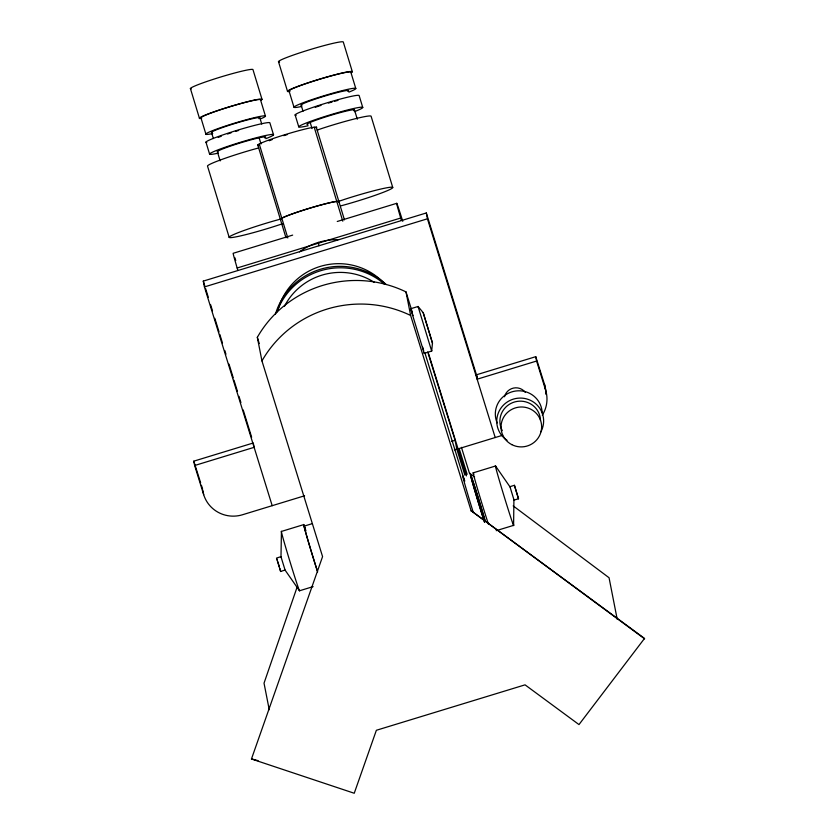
<?xml version="1.0" encoding="UTF-8"?>
<svg xmlns="http://www.w3.org/2000/svg" width="835" height="835" viewBox="0 0 835 835"><rect width="100%" height="100%" fill="white"/><g stroke="black" fill="none" stroke-linecap="round" stroke-linejoin="round"><path stroke-width="1.25" d="M313.125 586.619L299.494 590.783L285.09 570.128L280.988 556.747L281.447 531.425L303.752 524.61M513.922 499.476L513.588 525.372L496.24 530.663M281.405 557.749L280.988 556.632L276.521 558.104L280.633 571.484L285.09 570.002M280.633 571.484L279.85 568.489M514.057 500.165L509.955 486.669L514.412 485.302L518.514 498.798L514.057 500.05M514.412 485.302L518.514 498.798M432.478 343.091L431.664 351.086L424.232 353.362L410.632 308.752L418.064 306.487L423.199 312.666L432.478 343.091L423.199 312.666M297.458 586.107L264.027 683.166L269.235 709.698M644.599 638.848L471.17 510.759L644.526 638.431L578.989 724.582L525.048 684.846L376.366 730.281L354.238 793.25L251.46 758.973L322.571 556.601L261.95 360.908L257.326 337.319A112.12 110.053 -11.1 0 1 322.101 285.601L322.623 285.445A113.362 111.274 -11.1 0 1 405.998 291.895L412.177 311.82M285.967 237.724L257.775 144.966L259.247 143.996A30.843 2.181 -16.9 0 1 285.946 134.383A30.843 2.181 -16.9 0 1 314.211 127.202L316.246 127.108L344.448 219.855M292.657 235.115L233.184 253.287A27.451 0.543 73 0 0 237.15 267.993L237.871 270.467M337.257 221.484L396.729 203.312M237.15 267.993L400.696 218.029A27.451 0.543 73 0 1 396.771 203.375A27.451 0.543 73 0 1 402.752 221.306M272.189 505.676L204.429 286.927L203.291 281.103L426.309 212.967L476.973 376.522M204.429 286.927L427.447 218.791L426.309 212.967M194.649 465.512L193.803 461.16L253.266 442.988L254.122 447.341L194.649 465.512L203.688 494.685A31.104 30.53 -11.1 0 0 242.453 514.767L304.587 495.781M535.757 356.681L536.613 361.033L477.14 379.205L476.284 374.852L535.757 356.681L544.503 384.371L545.641 390.195A31.104 30.53 -11.1 0 1 542.312 415.225M451.578 441.381L455.085 440.306L427.718 351.952M454.323 449.835L456.808 449.084L454.511 437.404L466.441 475.887M457.83 448.959L502.639 435.265M473.247 472.819L495.541 466.003L510.091 487.014M304.201 526.113L312.3 523.639M474.624 477.004L469.416 473.101L461.431 447.32M513.181 505.895L609.059 577.747L617.222 619.33M418.46 307.374L418.064 306.487L431.664 351.086L431.591 350.45M410.632 308.752L413.064 315.63M276.938 559.116L277.324 560.275M476.284 374.852L477.046 377.253M193.803 461.16L200.64 482.839M201.402 485.25L202.55 488.861M277.794 561.746L279.381 566.913M536.613 361.033L545.641 390.195M427.447 218.791L495.207 437.54M459.177 448.593L467.151 474.332M428.689 354.019L454.125 436.152M456.808 449.084L464.886 475.157M424.9 352.913L464.636 481.179M405.998 291.895L410.632 315.473L471.253 511.177M257.326 337.319L259.247 343.55M203.291 281.103L204.826 286.061M205.587 288.545L208.28 297.218M210.587 304.65L212.497 310.85M214.804 318.281L219.031 331.912M219.793 334.386L222.486 343.06M224.782 350.491L225.941 354.217M229.009 364.123L233.226 377.754M233.998 380.238L237.453 391.385M238.987 396.343L240.908 402.543M243.204 409.975L251.648 437.237M392.732 187.416L371.084 116.19A38.869 2.756 -16.9 0 0 322.801 128.162L317.154 130.072A32.012 2.265 -16.9 0 1 317.571 130.5M352.339 71.747L343.31 42.063A33.87 2.401 -16.9 0 0 306.675 50.653A33.87 2.401 -16.9 0 0 279.6 61.978M362.755 107.485L359.144 95.607A33.431 2.369 -16.9 0 0 322.968 104.093A33.431 2.369 -16.9 0 0 296.237 115.272M355.793 88.52L350.836 72.196A32.294 2.286 -16.9 0 0 315.891 80.39A32.294 2.286 -16.9 0 0 290.069 91.182M354.499 109.98L357.307 119.217M314.211 127.202L342.788 221.181M310.192 122.453L312.071 128.642M301.143 105.043L303.022 111.232M289.014 90.89L293.983 107.214M295.141 114.959L298.753 126.836M278.493 61.665L287.511 91.339M273.525 134.821L269.914 122.943A33.431 2.369 -16.9 0 0 234.656 131.074A33.431 2.369 -16.9 0 0 206.819 142.524M262.023 99.407L252.995 69.722A32.722 2.317 -16.9 0 0 218.488 77.686A32.722 2.317 -16.9 0 0 191.236 88.886M265.478 116.18L260.52 99.856A31.145 2.202 -16.9 0 0 227.663 107.433A31.145 2.202 -16.9 0 0 201.715 118.1M259.862 117.86L261.741 124.05M259.132 137.817L261.011 143.996M259.247 143.996L287.814 237.975M211.495 132.379L213.374 138.568M217.361 151.678L220.169 160.904M200.922 117.745L205.88 134.07M190.401 88.51L199.419 118.194M205.963 142.138L209.564 154.016M229.187 237.39L207.539 166.165A38.869 2.756 -16.9 0 1 252.838 149.538L258.683 147.941A32.012 2.265 -16.9 0 0 258.558 148.254M400.696 218.029L401.416 220.503M422.687 347.172L423.637 350.606M318.323 242.421L318.97 245.688M202.769 490.02L203.688 494.685M251.46 758.973L253.569 759.443A38.869 6.419 19.4 0 0 258.057 760.654M424.159 352.725L424.232 353.362M261.95 360.908A112.12 110.053 -11.1 0 1 326.725 309.19L327.257 309.023A113.362 111.274 -11.1 0 1 410.632 315.473M299.504 590.272A31.104 0.616 73 0 1 290.423 563.072A31.104 0.616 73 0 1 281.447 531.425M317.634 571.902A31.104 0.616 73 0 1 306.299 534.692A31.104 0.616 73 0 1 305.119 528.211M317.258 570.608A29.528 0.585 73 0 1 306.32 534.598A29.528 0.585 73 0 1 305.944 530.799M513.003 522.355A31.104 0.616 73 0 1 504.517 497.65A31.104 0.616 73 0 1 496.167 467.517M488.496 524.349A31.104 0.616 73 0 1 477.067 487.306A31.104 0.616 73 0 1 473.873 474.332M472.996 511.5A31.104 0.616 73 0 1 462.84 476.002M463.467 477.516A31.104 0.616 73 0 1 464.667 480.939M484.477 522.052A31.104 0.616 73 0 1 472.37 482.244A31.104 0.616 73 0 1 472.704 480.469A31.104 0.616 73 0 1 484.874 519.913M484.519 522.042A29.528 0.585 73 0 1 472.693 483.194A29.528 0.585 73 0 1 473.372 482.661A29.528 0.585 73 0 1 485.281 521.447M277.93 310.328A62.197 61.059 -11.1 0 1 322.978 265.645A62.197 61.059 -11.1 0 1 384.069 283.201M544.503 384.371A31.104 30.53 -11.1 0 1 545.829 394.235M504.528 396.761A11.7 11.481 -11.1 0 1 525.257 392.325M497.169 422.948A23.453 23.025 -11.1 0 1 513.734 391.364A23.453 23.025 -11.1 0 1 542.197 412.918M507.054 440.295A23.453 23.025 -11.1 0 1 500.332 409.014A23.453 23.025 -11.1 0 1 531.947 401.103A23.453 23.025 -11.1 0 1 540.871 431.831M502.294 430.662A20.322 19.946 -11.1 0 1 514.924 401.875A20.322 19.946 -11.1 0 1 540.495 420.318M284.443 306.351A62.197 61.059 -11.1 0 1 374.404 282.428M276.886 312.081A66.904 65.673 -11.1 0 1 384.632 284.328M275.446 314.148A66.904 65.673 -11.1 0 1 386.156 284.526M212.727 133.537A31.145 2.202 -16.9 0 1 214.271 129.989A31.145 2.202 -16.9 0 1 253.976 117.777A31.145 2.202 -16.9 0 1 261.073 118.654M218.008 151.96A25.28 1.785 -16.9 0 1 242.223 142.336A25.28 1.785 -16.9 0 1 264.726 137.942M283.107 223.54A38.869 2.756 -16.9 0 1 229.437 237.547A38.869 2.756 -16.9 0 1 274.485 220.774L280.33 219.167L283.357 217.392A31.104 2.202 -16.9 0 1 334.856 201.652L338.812 201.308L344.458 199.398A38.869 2.756 -16.9 0 1 392.711 187.708A38.869 2.756 -16.9 0 1 340.503 205.963M200.254 118.57A32.722 2.317 -16.9 0 1 231.598 106.118A32.722 2.317 -16.9 0 1 260.718 100.419M308.125 125.751A33.431 2.369 -16.9 0 1 307.739 122.401A33.431 2.369 -16.9 0 1 352.579 108.748A33.431 2.369 -16.9 0 1 354.52 111.629M338.791 202.143A32.012 2.265 -16.9 0 0 338.812 201.308L336.766 201.392A30.843 2.181 -16.9 0 0 308.501 208.573A30.843 2.181 -16.9 0 0 281.802 218.196L280.33 219.167A36.448 2.578 -16.9 0 0 281.103 219.48M301.946 105.273A24.81 1.753 -16.9 0 1 324.888 96.035A24.81 1.753 -16.9 0 1 347.83 91.412M307.812 124.572A24.81 1.753 -16.9 0 1 330.754 115.324A24.81 1.753 -16.9 0 1 353.685 110.7M316.246 127.108A32.012 2.265 -16.9 0 1 316.235 127.943M269.256 140.75A23.328 1.649 -16.9 0 1 272.158 139.612M283.785 135.656A23.328 1.649 -16.9 0 1 287.282 134.581M258.693 145.53A32.012 2.265 -16.9 0 1 257.775 144.966M301.654 106.462A32.294 2.286 -16.9 0 1 303.22 102.715A32.294 2.286 -16.9 0 1 345.669 89.815A32.294 2.286 -16.9 0 1 348.905 92.111M212.142 132.671A25.28 1.785 -16.9 0 1 236.357 123.048A25.28 1.785 -16.9 0 1 258.871 118.643M218.3 153.139A33.431 2.369 -16.9 0 1 218.77 149.569A33.431 2.369 -16.9 0 1 263.202 136.042A33.431 2.369 -16.9 0 1 265.833 138.683M218.206 137.431A25.28 1.785 -16.9 0 1 221.317 136.209M227.558 133.997A25.28 1.785 -16.9 0 1 231.118 132.807M235.46 131.429A25.28 1.785 -16.9 0 1 238.622 130.469M315.275 107.287A24.81 1.753 -16.9 0 1 321.005 105.367M328.385 103.081A24.81 1.753 -16.9 0 1 332.09 101.995M334.48 101.327A24.81 1.753 -16.9 0 1 337.935 100.388M288.618 91.652A33.87 2.401 -16.9 0 1 319.93 79.033A33.87 2.401 -16.9 0 1 351.232 72.729M299.421 251.888A62.197 61.059 -11.1 0 1 338.071 239.666M234.833 257.702A27.451 0.543 73 0 1 235.762 260.489M511.771 444.617A20.322 19.946 -11.1 0 0 541.633 426.142A20.322 19.946 -11.1 0 0 510.602 410.068A20.322 19.946 -11.1 0 0 511.771 444.617"/></g></svg>
